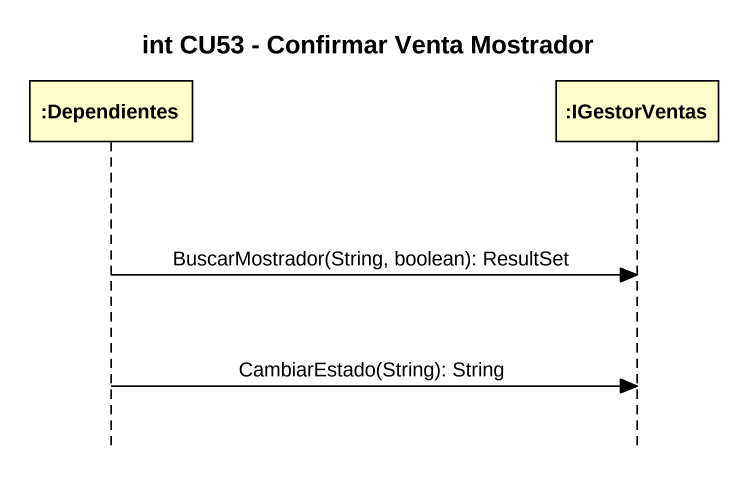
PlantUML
@startuml
title int CU53 - Confirmar Venta Mostrador
hide footbox
participant ":Dependientes" as Dependientes
participant ":IGestorVentas" as IGestorVentas

Dependientes -> IGestorVentas : BuscarMostrador(String, boolean): ResultSet
Dependientes -> IGestorVentas : CambiarEstado(String): String
@enduml
